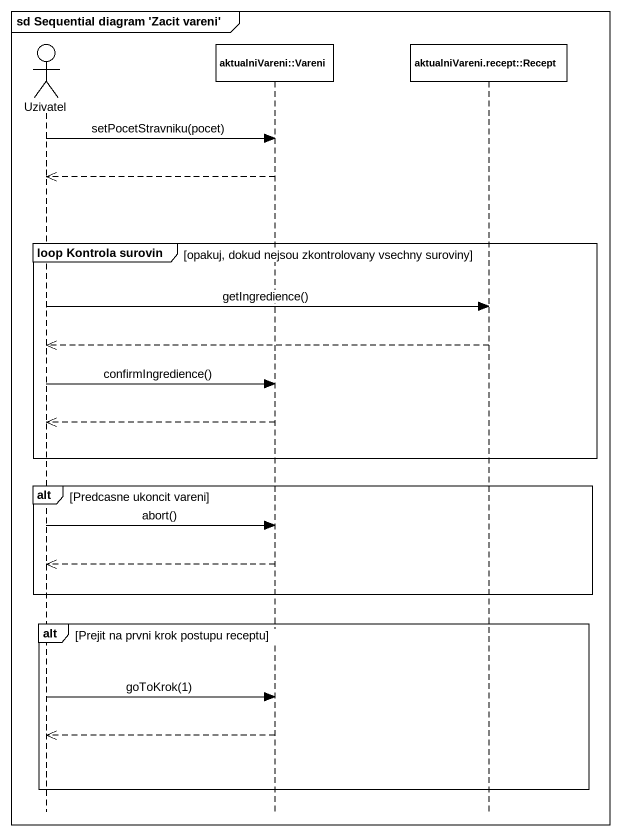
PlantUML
@startuml
mainframe sd Sequential diagram 'Zacit vareni'
hide footbox
actor Uzivatel
participant "aktualniVareni::Vareni" as aktualniVareni_Vareni
participant "aktualniVareni.recept::Recept" as aktualniVareni_recept_Recept

Uzivatel -> aktualniVareni_Vareni : setPocetStravniku(pocet)
aktualniVareni_Vareni -->> Uzivatel
group loop Kontrola surovin [opakuj, dokud nejsou zkontrolovany vsechny suroviny]
  Uzivatel -> aktualniVareni_recept_Recept : getIngredience()
  aktualniVareni_recept_Recept -->> Uzivatel
  Uzivatel -> aktualniVareni_Vareni : confirmIngredience()
  aktualniVareni_Vareni -->> Uzivatel
end
alt Predcasne ukoncit vareni
  Uzivatel -> aktualniVareni_Vareni : abort()
  aktualniVareni_Vareni -->> Uzivatel
end
alt Prejit na prvni krok postupu receptu
  Uzivatel -> aktualniVareni_Vareni : goToKrok(1)
  aktualniVareni_Vareni -->> Uzivatel
end
@enduml
